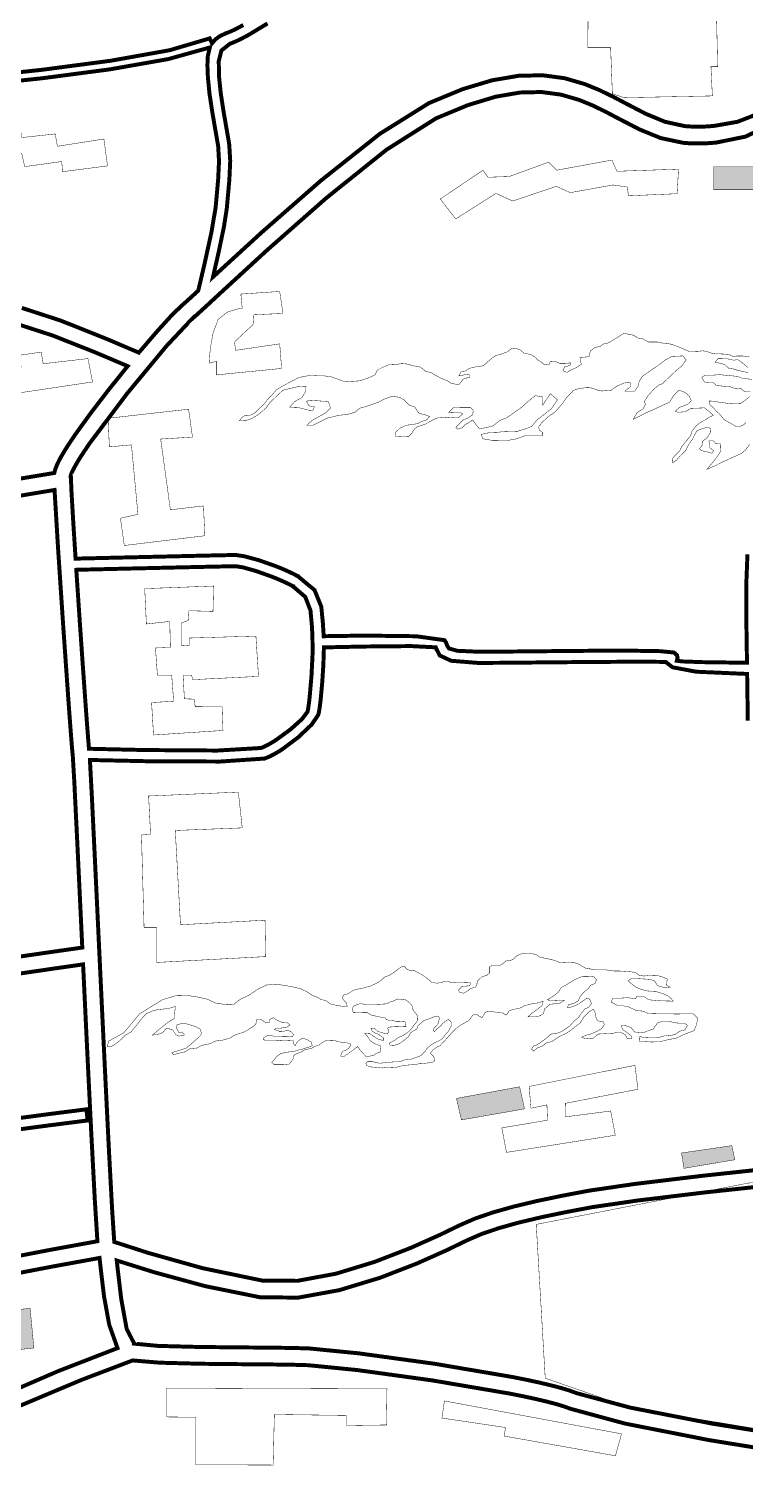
# Model space of a CAD drawing. Extents: x -14.6 to 30.8, y -26 to 29.
# Drawn here: x 15.05 to 20.08, y -6.58 to 3.49 of the extents above; entities that cross this region are included whole.
import ezdxf

# ---------------------------------------------------------------- set-up
doc = ezdxf.new("R2010")
doc.units = 0
doc.header["$LTSCALE"] = 0.000394
for name, color, linetype in [('CW_1002', 7, 'CONTINUOUS'), ('CW_2002', 7, 'CONTINUOUS'), ('CW_2003', 7, 'CONTINUOUS'), ('CW_2004', 7, 'CONTINUOUS'), ('CW_2005', 7, 'CONTINUOUS'), ('CW_2006', 7, 'CONTINUOUS'), ('CW_2007', 7, 'CONTINUOUS')]:
    doc.layers.add(name, color=color, linetype=linetype)

msp = doc.modelspace()

# ---------------------------------------------------------------- linework, layer by layer
at = {"layer": 'CW_1002', "color": 1, "linetype": 'CONTINUOUS', "const_width": 0.007874}
for points in [[(16.727732, 3.528913), (16.596362, 3.449366), (16.571988, 3.436124), (16.548175, 3.42374), (16.52515, 3.412366), (16.502979, 3.402094), (16.482363, 3.393312), (16.463547, 3.386177), (16.463563, 3.386126), (16.463496, 3.386102), (16.463343, 3.386102), (16.404676, 3.339293), (16.385969, 3.264378), (16.387508, 3.170146), (16.388445, 3.151185), (16.39916, 3.044615), (16.418611, 2.917256), (16.440453, 2.790728), (16.447081, 2.75291), (16.453348, 2.716313), (16.459346, 2.679563), (16.459417, 2.679114), (16.466266, 2.565417), (16.460248, 2.433789), (16.448516, 2.300732), (16.446851, 2.283126), (16.444832, 2.26109), (16.442043, 2.229504), (16.44202, 2.229232), (16.421853, 2.101367), (16.385366, 1.926019), (16.345591, 1.751154), (16.69038, 2.066865), (17.103122, 2.427714), (17.515788, 2.75517), (17.860354, 2.970701), (18.095491, 3.068003), (18.303317, 3.130463), (18.488173, 3.161799), (18.656913, 3.165585), (18.810273, 3.144872), (18.952795, 3.103508), (19.05525, 3.061437), (19.152399, 3.01415), (19.245972, 2.964748), (19.380587, 2.89501), (19.514837, 2.83923), (19.652591, 2.809098), (19.652839, 2.809075), (19.686466, 2.806512), (19.72083, 2.805113), (19.755709, 2.804862), (19.790848, 2.805762), (19.826539, 2.807814), (19.862555, 2.811), (20.023721, 2.839456), (20.148513, 2.888206)], [(14.661791, 3.151908), (15.146874, 3.203858), (15.628314, 3.267413), (16.042057, 3.341288), (16.322504, 3.424094), (16.338346, 3.388937), (16.362031, 3.416974), (16.394605, 3.440848), (16.43737, 3.460177), (16.437354, 3.460228), (16.437421, 3.460252), (16.437575, 3.460252), (16.453934, 3.466453), (16.471921, 3.474118), (16.491315, 3.483106), (16.512419, 3.493549), (16.534801, 3.505217)], [(15.00515, 1.534055), (15.276111, 1.445772), (15.594805, 1.318839), (15.825567, 1.22037), (15.95162, 1.367463), (16.054186, 1.480558), (16.12137, 1.546102), (16.12137, 1.546098), (16.121398, 1.546126), (16.148425, 1.569533), (16.18907, 1.606384), (16.24211, 1.655264), (16.284902, 1.837185), (16.334569, 2.064623), (16.363587, 2.235996), (16.36361, 2.236268), (16.36495, 2.250783), (16.367386, 2.27653), (16.37039, 2.308118), (16.381753, 2.436334), (16.38782, 2.561777), (16.381906, 2.667122), (16.381835, 2.667571), (16.377188, 2.695557), (16.370669, 2.733191), (16.362941, 2.777193), (16.340807, 2.905552), (16.32104, 3.035904), (16.310012, 3.147492), (16.309075, 3.166453), (16.306395, 3.237474), (16.309408, 3.302678), (16.323587, 3.360492), (16.032752, 3.279204), (15.623152, 3.207107), (15.153567, 3.145268), (14.667135, 3.093161)], [(20.240105, 2.813466), (20.078795, 2.735173), (19.874547, 2.693811), (19.835636, 2.690402), (19.796247, 2.688197), (19.75663, 2.687217), (19.717538, 2.68749), (19.679166, 2.689043), (19.641768, 2.691886), (19.64152, 2.691909), (19.484222, 2.725234), (19.336231, 2.785692), (19.19061, 2.860937), (19.101169, 2.908174), (19.008877, 2.953179), (18.912654, 2.992776), (18.785871, 3.029567), (18.649417, 3.047987), (18.499244, 3.04461), (18.327484, 3.015208), (18.132395, 2.956075), (17.909724, 2.863661), (17.561365, 2.643), (17.139763, 2.304651), (16.72141, 1.936129), (16.382799, 1.624949), (16.298763, 1.547139), (16.235559, 1.489287), (16.196138, 1.454772), (16.196138, 1.454776), (16.19611, 1.454748), (16.018901, 1.266296), (15.74438, 0.935102), (15.48222, 0.58661), (15.442281, 0.527948), (15.4082, 0.47503), (15.380827, 0.42885), (15.363297, 0.396069), (15.352284, 0.371976), (15.348461, 0.357528), (15.348693, 0.357528), (15.348693, 0.357496), (15.353086, 0.250215), (15.36488, 0.046454), (15.382, -0.22415), (15.767137, -0.215032), (16.247598, -0.203861), (16.504, -0.198409), (16.565788, -0.207743), (16.665644, -0.234718), (16.788098, -0.277799), (16.812492, -0.287622), (16.837543, -0.298163), (16.863173, -0.309421), (16.888681, -0.321125), (16.913865, -0.333223), (16.938598, -0.345693), (16.938591, -0.345705), (16.938685, -0.345736), (17.057325, -0.444354), (17.104876, -0.561331), (17.116807, -0.685957), (17.117821, -0.706627), (17.118986, -0.726765), (17.120457, -0.745921), (17.12048, -0.746181), (17.121056, -0.75313), (17.121559, -0.760467), (17.121996, -0.768169), (17.407144, -0.763815), (17.769739, -0.768296), (17.968756, -0.796083), (17.977931, -0.809464), (17.983502, -0.822119), (17.987315, -0.834547), (17.987315, -0.834701), (18.000609, -0.854508), (18.058847, -0.870468), (18.206488, -0.877024), (18.206882, -0.877024), (18.206882, -0.877177), (18.408453, -0.875932), (18.682941, -0.873202), (18.982819, -0.870476), (19.266562, -0.869632), (19.480841, -0.873021), (19.577909, -0.882713), (19.598835, -0.901593), (19.602856, -0.920464), (19.597614, -0.940157), (19.637006, -0.945146), (19.780294, -0.950146), (20.089409, -0.954417)], [(14.890758, 0.319744), (15.232713, 0.376803), (15.241396, 0.408355), (15.256645, 0.444937), (15.277945, 0.486063), (15.30799, 0.536956), (15.344052, 0.593224), (15.385331, 0.653972), (15.494162, 0.804073), (15.617971, 0.964989), (15.747213, 1.125835), (15.513126, 1.22513), (15.220355, 1.340959), (14.97885, 1.419173)], [(14.896706, -3.02847), (15.204432, -2.9835), (15.429028, -2.951406), (15.421677, -2.796138), (15.393898, -2.211974), (15.372929, -1.785373), (15.362236, -1.603311), (15.362236, -1.603083), (15.362213, -1.602913), (15.359624, -1.578894), (15.355848, -1.535844), (15.351024, -1.475717), (15.345395, -1.402088), (15.338818, -1.313561), (15.331441, -1.212185), (15.294766, -0.688298), (15.258663, -0.144049), (15.234571, 0.257492), (14.882824, 0.198897)], [(20.09048, -1.032846), (19.734098, -1.017129), (19.567004, -0.985926), (19.519606, -0.948516), (19.4075, -0.947108), (19.218704, -0.94743), (18.983126, -0.948909), (18.683079, -0.951636), (18.408354, -0.954366), (18.206882, -0.95561), (18.206882, -0.955764), (18.206488, -0.955764), (18.014697, -0.94033), (17.934875, -0.902741), (17.911693, -0.856063), (17.911654, -0.856075), (17.910367, -0.8516), (17.909255, -0.84804), (17.908472, -0.846217), (17.733836, -0.837427), (17.394682, -0.840699), (17.123224, -0.846594), (17.119507, -0.964615), (17.111654, -1.089195), (17.101425, -1.202299), (17.098464, -1.22879), (17.095544, -1.25248), (17.092701, -1.273008), (17.089601, -1.292258), (17.086492, -1.30817), (17.083413, -1.320386), (17.083378, -1.320504), (17.036845, -1.388306), (16.944533, -1.475897), (16.832205, -1.560106), (16.810346, -1.574086), (16.788857, -1.587011), (16.767925, -1.598713), (16.746894, -1.609452), (16.726709, -1.618626), (16.707563, -1.626063), (16.707406, -1.626118), (16.395919, -1.647029), (15.884433, -1.644882), (15.482594, -1.636039), (15.495681, -1.882067), (15.515273, -2.284483), (15.539323, -2.790602), (15.565825, -3.348707), (15.592613, -3.904247), (15.617537, -4.403252), (15.638447, -4.791755), (15.653193, -5.015787), (15.892032, -5.092897), (16.272164, -5.199801), (16.691118, -5.286882), (16.937705, -5.288606), (17.207899, -5.238471), (17.478732, -5.155713), (17.730946, -5.057951), (17.936658, -4.966105), (18.073039, -4.899768), (18.181978, -4.852226), (18.309742, -4.808338), (18.455366, -4.767398), (18.615487, -4.729206), (18.791303, -4.692416), (18.98187, -4.65635), (19.305964, -4.608866), (19.782363, -4.551422), (20.308879, -4.494877)], [(14.777961, -5.15354), (15.204497, -5.071338), (15.535146, -5.010988), (15.516775, -4.719625), (15.49214, -4.253634), (15.46388, -3.680977), (15.434634, -3.069618), (15.206972, -3.102164), (14.905187, -3.14627)], [(14.707458, -4.184606), (15.200523, -4.118624), (15.458268, -4.085866), (15.466268, -4.163992), (15.177325, -4.200882), (14.627779, -4.274595)], [(20.319941, -4.612331), (19.796059, -4.668452), (19.323059, -4.72532), (19.002634, -4.772154), (18.814539, -4.807741), (18.641456, -4.843929), (18.484429, -4.881358), (18.346638, -4.920008), (18.226697, -4.961003), (18.125638, -5.004957), (17.98599, -5.072885), (17.775446, -5.1669), (17.517488, -5.266902), (17.230529, -5.354125), (16.941603, -5.406509), (16.674047, -5.403606), (16.291461, -5.326039), (15.932315, -5.22819), (15.670642, -5.146004), (15.672408, -5.161884), (15.674223, -5.178476), (15.676094, -5.195728), (15.702248, -5.416852), (15.740378, -5.626526), (15.793319, -5.728965), (15.793303, -5.72902), (15.959431, -5.744878), (16.248641, -5.7525), (16.58222, -5.75587), (16.753284, -5.757327), (16.902523, -5.75936), (17.017933, -5.762618), (17.018476, -5.762642), (17.366639, -5.797032), (17.900248, -5.870363), (18.449665, -5.963819), (18.544349, -5.982818), (18.632315, -6.001813), (18.712335, -6.020665), (18.784512, -6.039635), (18.845901, -6.058235), (18.895236, -6.076331), (18.895803, -6.076567), (19.27036, -6.177582), (19.848805, -6.290578), (20.417669, -6.382299)], [(14.71741, -6.156119), (15.262493, -5.920835), (15.676098, -5.760441), (15.618014, -5.596888), (15.581557, -5.397659), (15.558906, -5.208185), (15.555744, -5.179101), (15.552772, -5.152314), (15.54998, -5.128217), (15.220153, -5.188361), (14.803208, -5.268423)], [(20.40152, -6.499024), (19.82413, -6.405638), (19.234972, -6.289842), (18.850591, -6.185449), (18.850024, -6.185213), (18.806207, -6.169226), (18.750521, -6.152466), (18.684193, -6.135083), (18.606746, -6.116855), (18.520766, -6.098319), (18.427516, -6.079622), (17.883438, -5.986947), (17.35632, -5.914296), (17.013398, -5.880287), (17.012854, -5.880264), (16.897537, -5.876982), (16.750092, -5.874955), (16.581756, -5.873516), (16.260274, -5.870246), (15.972251, -5.86269), (15.782165, -5.846811), (15.420986, -5.984305), (14.834107, -6.231202)]]:
    msp.add_lwpolyline(points, dxfattribs=at)
msp.add_lwpolyline([(15.476016, -1.55737), (15.868544, -1.566438), (16.376446, -1.570014), (16.681571, -1.551992), (16.681728, -1.551937), (16.697119, -1.545938), (16.713606, -1.538412), (16.731012, -1.529508), (16.749937, -1.518927), (16.769371, -1.507238), (16.789142, -1.494594), (16.888616, -1.421873), (16.969093, -1.349947), (17.008024, -1.298047), (17.008059, -1.297929), (17.010126, -1.289439), (17.012413, -1.277232), (17.014882, -1.26163), (17.017723, -1.241225), (17.02054, -1.218572), (17.023299, -1.193992), (17.036508, -1.039989), (17.044321, -0.878158), (17.042354, -0.753252), (17.042331, -0.752992), (17.040642, -0.731445), (17.039396, -0.710433), (17.038374, -0.68965), (17.028964, -0.587419), (16.992662, -0.492707), (16.902701, -0.415555), (16.902709, -0.415543), (16.902614, -0.415512), (16.878734, -0.403457), (16.854893, -0.391982), (16.831181, -0.381091), (16.807599, -0.370752), (16.783656, -0.360715), (16.759492, -0.351004), (16.646966, -0.310927), (16.557416, -0.285832), (16.504, -0.27715), (16.246914, -0.282488), (15.771141, -0.293461), (15.387118, -0.302508), (15.407818, -0.612538), (15.42915, -0.922622), (15.449087, -1.203878), (15.456273, -1.302548), (15.462845, -1.390871), (15.468669, -1.466953), (15.471511, -1.502977), (15.473967, -1.533244)], close=True, dxfattribs=at)
at = {"layer": 'CW_2002', "color": 1, "linetype": 'CONTINUOUS', "const_width": 0.003}
for points in [[(20.109008, 0.576815), (20.078039, 0.537244), (20.050512, 0.513157), (19.964488, 0.475307), (19.945563, 0.464984), (19.939764, 0.462945), (19.926702, 0.457847), (19.912874, 0.45122), (19.897262, 0.442809), (19.880886, 0.434398), (19.873303, 0.430575), (19.809646, 0.403047), (19.854378, 0.456382), (19.885346, 0.497673), (19.905992, 0.530362), (19.904272, 0.580256), (19.871583, 0.581976), (19.852657, 0.602622), (19.821689, 0.602622), (19.828571, 0.580256), (19.828571, 0.554449), (19.854378, 0.533803), (19.844055, 0.514878), (19.806205, 0.525201), (19.768354, 0.533803), (19.756311, 0.547567), (19.773516, 0.566492), (19.776957, 0.597461), (19.809646, 0.623268), (19.832012, 0.657677), (19.833732, 0.690366), (19.806205, 0.695528), (19.770075, 0.685205), (19.739106, 0.673161), (19.718461, 0.637031), (19.708138, 0.612945), (19.684051, 0.581976), (19.659965, 0.535524), (19.622114, 0.497673), (19.598028, 0.468425), (19.567059, 0.44778), (19.565339, 0.475307), (19.582543, 0.497673), (19.615232, 0.528642), (19.634157, 0.564772), (19.659965, 0.59574), (19.694374, 0.638752), (19.704697, 0.671441), (19.732224, 0.70585), (19.763193, 0.731657), (19.792441, 0.745421), (19.821689, 0.766067), (19.854378, 0.781551), (19.792441, 0.833165), (19.742547, 0.831445), (19.697815, 0.829724), (19.656524, 0.805638), (19.604909, 0.802197), (19.585984, 0.810799), (19.616953, 0.836606), (19.677169, 0.858972), (19.699535, 0.883059), (19.685772, 0.914028), (19.654803, 0.941555), (19.613512, 0.957039), (19.577382, 0.92263), (19.546413, 0.872736), (19.499961, 0.852091), (19.444906, 0.826283), (19.38985, 0.802197), (19.345118, 0.779831), (19.291783, 0.752303), (19.317591, 0.798756), (19.362323, 0.828004), (19.377807, 0.858972), (19.369205, 0.876177), (19.395012, 0.917469), (19.422539, 0.948437), (19.446626, 0.972524), (19.470713, 0.993169), (19.49652, 1.001772), (19.512004, 1.017256), (19.59672, 1.098126), (19.630972, 1.125528), (19.663512, 1.170055), (19.639535, 1.197457), (19.564181, 1.194031), (19.517941, 1.170055), (19.481976, 1.140941), (19.428886, 1.104976), (19.37237, 1.065587), (19.353531, 1.051886), (19.33311, 1.017724), (19.327996, 0.987039), (19.30072, 0.949535), (19.232531, 0.949535), (19.273445, 0.981925), (19.27174, 1.009201), (19.237646, 1.010906), (19.176276, 0.985335), (19.137067, 0.956354), (19.070583, 0.95124), (19.059092, 0.953703), (19.035478, 0.959574), (19.016031, 0.966583), (19.001825, 0.971823), (18.985346, 0.974412), (18.970004, 0.975106), (18.952452, 0.97378), (18.934142, 0.971318), (18.925681, 0.969992), (18.912675, 0.967909), (18.887546, 0.962416), (18.87113, 0.95465), (18.860902, 0.942022), (18.847264, 0.9275), (18.840445, 0.920555), (18.834131, 0.914494), (18.821756, 0.901614), (18.813169, 0.88987), (18.807676, 0.880336), (18.801047, 0.87156), (18.797827, 0.867709), (18.746693, 0.806559), (18.69737, 0.772543), (18.65315, 0.731724), (18.629339, 0.70111), (18.63274, 0.677299), (18.65485, 0.661992), (18.65485, 0.639882), (18.619134, 0.639882), (18.537496, 0.639882), (18.474567, 0.616071), (18.408236, 0.604165), (18.297685, 0.605866), (18.238157, 0.616071), (18.226252, 0.646685), (18.28578, 0.660291), (18.340205, 0.661992), (18.37252, 0.665394), (18.430346, 0.667094), (18.48137, 0.668795), (18.535795, 0.685803), (18.580016, 0.702811), (18.615732, 0.747031), (18.659953, 0.781047), (18.71778, 0.826969), (18.741591, 0.860984), (18.760299, 0.889898), (18.710976, 0.932417), (18.656551, 0.85248), (18.656551, 0.910307), (18.605528, 0.918811), (18.566409, 0.888197), (18.506882, 0.835472), (18.460961, 0.803157), (18.406535, 0.764039), (18.357213, 0.745331), (18.311291, 0.707913), (18.261969, 0.694307), (18.212646, 0.687504), (18.195638, 0.707913), (18.176929, 0.733425), (18.165024, 0.748732), (18.142913, 0.731724), (18.114, 0.716417), (18.090189, 0.692606), (18.061276, 0.684102), (18.047669, 0.696008), (18.073181, 0.72152), (18.100394, 0.748732), (18.132709, 0.762339), (18.166724, 0.784449), (18.170126, 0.815063), (18.149717, 0.837173), (18.098693, 0.837173), (18.032362, 0.835472), (18.013654, 0.816764), (17.998346, 0.801457), (18.003638, 0.800638), (18.015732, 0.799441), (18.028961, 0.799756), (18.047039, 0.800953), (18.068142, 0.801394), (18.078283, 0.801457), (18.096992, 0.791252), (18.066378, 0.764039), (18.030661, 0.764039), (17.986441, 0.767441), (17.92011, 0.762339), (17.886094, 0.748732), (17.870787, 0.738528), (17.831425, 0.718362), (17.800953, 0.707358), (17.775559, 0.69974), (17.760323, 0.686197), (17.74424, 0.665035), (17.740854, 0.654878), (17.716307, 0.631177), (17.680756, 0.632024), (17.62235, 0.635409), (17.627429, 0.663343), (17.654516, 0.689583), (17.682449, 0.70228), (17.686807, 0.704693), (17.695867, 0.709177), (17.70361, 0.711591), (17.715962, 0.712907), (17.733581, 0.715353), (17.742547, 0.716669), (17.780638, 0.722594), (17.802646, 0.735291), (17.844122, 0.749681), (17.864437, 0.772535), (17.830579, 0.785232), (17.79672, 0.79285), (17.793805, 0.794104), (17.788068, 0.797239), (17.784024, 0.801315), (17.776892, 0.813223), (17.765421, 0.830905), (17.759417, 0.839992), (17.722433, 0.85176), (17.683768, 0.890425), (17.653508, 0.907236), (17.599713, 0.913961), (17.544236, 0.893787), (17.50389, 0.871933), (17.448413, 0.853441), (17.435276, 0.848647), (17.408316, 0.839743), (17.386213, 0.834949), (17.36901, 0.826666), (17.35115, 0.811283), (17.342913, 0.803), (17.284488, 0.786307), (17.229402, 0.781299), (17.145937, 0.761268), (17.04578, 0.711189), (17.002378, 0.711189), (17.04411, 0.747913), (17.135921, 0.797992), (17.169307, 0.833047), (17.154283, 0.878118), (17.097528, 0.881457), (17.029087, 0.886465), (17.000709, 0.879787), (17.017402, 0.848071), (17.055795, 0.839724), (17.04578, 0.814685), (17.019071, 0.816354), (16.940614, 0.836386), (16.883858, 0.838055), (16.917244, 0.876449), (16.968992, 0.904827), (16.995701, 0.949898), (16.99737, 0.984953), (16.940614, 0.981614), (16.897213, 0.971598), (16.836142, 0.957201), (16.809622, 0.932339), (16.779787, 0.904161), (16.743323, 0.869354), (16.721776, 0.837862), (16.693598, 0.811343), (16.653819, 0.77985), (16.609067, 0.754988), (16.572602, 0.743386), (16.529843, 0.741992), (16.554535, 0.772858), (16.574598, 0.780575), (16.610094, 0.782118), (16.640961, 0.799094), (16.66974, 0.829106), (16.695988, 0.850787), (16.71761, 0.87789), (16.738457, 0.903441), (16.760075, 0.924346), (16.790787, 0.960693), (16.814929, 0.974488), (16.859764, 1.000354), (16.899425, 1.021047), (16.942535, 1.043465), (16.980472, 1.053811), (17.033929, 1.060709), (17.094283, 1.05726), (17.127047, 1.05726), (17.177055, 1.050362), (17.214992, 1.036567), (17.270173, 1.015874), (17.32363, 1.019323), (17.375362, 1.022772), (17.435717, 1.043465), (17.480551, 1.064157), (17.497795, 1.098646), (17.532283, 1.11589), (17.577118, 1.134858), (17.621953, 1.136583), (17.668512, 1.14348), (17.709898, 1.140031), (17.751283, 1.127961), (17.792669, 1.121063), (17.811638, 1.110717), (17.837504, 1.088299), (17.875441, 1.079677), (17.90648, 1.060709), (17.946142, 1.040016), (17.990976, 1.022772), (18.016843, 1.005528), (18.056504, 0.996906), (18.073748, 1.000354), (18.09789, 1.033118), (18.116411, 1.040527), (18.134549, 1.045253), (18.142724, 1.046913), (18.141, 1.067606), (18.120307, 1.069331), (18.09789, 1.062433), (18.068575, 1.05726), (18.084094, 1.08485), (18.113409, 1.091748), (18.144449, 1.110717), (18.196181, 1.122787), (18.241016, 1.127961), (18.275504, 1.159), (18.308268, 1.186591), (18.328961, 1.200386), (18.368622, 1.210732), (18.413457, 1.227976), (18.441047, 1.252118), (18.473811, 1.248669), (18.496228, 1.241772), (18.525543, 1.21763), (18.572102, 1.207283), (18.604866, 1.188315), (18.62211, 1.169346), (18.651425, 1.152102), (18.668669, 1.134858), (18.703157, 1.138307), (18.710055, 1.159), (18.737646, 1.160724), (18.777307, 1.145205), (18.811795, 1.145205), (18.854906, 1.148654), (18.848008, 1.131409), (18.810071, 1.119339), (18.799724, 1.093472), (18.827315, 1.081402), (18.851457, 1.096921), (18.894567, 1.11589), (18.929055, 1.140031), (18.920433, 1.162449), (18.918709, 1.186591), (18.961819, 1.190039), (18.982512, 1.193488), (18.991134, 1.231425), (19.022173, 1.255567), (19.06011, 1.264189), (19.084252, 1.281433), (19.115291, 1.288331), (19.142882, 1.30385), (19.194614, 1.33489), (19.223929, 1.355583), (19.254969, 1.350409), (19.296354, 1.341787), (19.325669, 1.322819), (19.361882, 1.315921), (19.398094, 1.295228), (19.461898, 1.295228), (19.491213, 1.288331), (19.534323, 1.284882), (19.568811, 1.27626), (19.61537, 1.259016), (19.649858, 1.243496), (19.686071, 1.227976), (19.742976, 1.229701), (19.777465, 1.23315), (19.803331, 1.229701), (19.842992, 1.215906), (19.867134, 1.212457), (19.924039, 1.210732), (19.965425, 1.207283), (19.993016, 1.193488), (20.017157, 1.196937), (20.058543, 1.196937), (20.105102, 1.191764)], [(20.09648, 1.11589), (20.056819, 1.148654), (20.02578, 1.171071), (19.99474, 1.167622), (19.956803, 1.176244), (19.913693, 1.177969), (19.886102, 1.177969), (19.865409, 1.152102), (19.898173, 1.146929), (19.934386, 1.136583), (19.961976, 1.110717), (19.996465, 1.105543), (20.027504, 1.095197), (20.061992, 1.088299), (20.09648, 1.079677)], [(20.122346, 1.033118), (20.058543, 1.040016), (20.024055, 1.053811), (19.968874, 1.058984), (19.899898, 1.065882), (19.848165, 1.062433), (19.796433, 1.062433), (19.772291, 1.046913), (19.79126, 1.01415), (19.829197, 1.010701), (19.851614, 1.010701), (19.875756, 0.990008), (19.925764, 0.984835), (19.972323, 0.981386), (19.998189, 0.971039), (20.048197, 0.967591), (20.074063, 0.945173), (20.112, 0.945173)], [(20.108551, 0.912409), (20.072339, 0.883094), (20.043024, 0.862402), (20.0238, 0.862082), (19.985799, 0.862146), (19.958528, 0.864126), (19.935919, 0.867639), (19.902963, 0.871535), (19.875756, 0.876197), (19.854808, 0.879837), (19.835775, 0.881178), (19.827472, 0.88137), (19.829197, 0.855504), (19.856787, 0.831362), (19.868858, 0.814118), (19.874542, 0.809328), (19.886741, 0.79879), (19.898173, 0.788252), (19.910052, 0.774584), (19.923081, 0.758234), (19.929213, 0.750315), (19.972323, 0.726173), (20.013709, 0.702031), (20.036126, 0.702031), (20.046664, 0.705416), (20.067549, 0.715316), (20.082685, 0.731346)]]:
    msp.add_lwpolyline(points, dxfattribs=at)
msp.add_lwpolyline([(15.61278, -3.608413), (15.720331, -3.549075), (15.831591, -3.415563), (15.991063, -3.317283), (16.081925, -3.289469), (16.167224, -3.287614), (16.239543, -3.29874), (16.306299, -3.313575), (16.365638, -3.34139), (16.393453, -3.343244), (16.421268, -3.350661), (16.4565, -3.352516), (16.491732, -3.350661), (16.513984, -3.332118), (16.539614, -3.312268), (16.600677, -3.284512), (16.658039, -3.243803), (16.720953, -3.214197), (16.787567, -3.208646), (16.841228, -3.216047), (16.89489, -3.225299), (16.959654, -3.240102), (17.002213, -3.260457), (17.041071, -3.286362), (17.078079, -3.301165), (17.103984, -3.315969), (17.140992, -3.32522), (17.165047, -3.345575), (17.202055, -3.354827), (17.22426, -3.358528), (17.263118, -3.365929), (17.285323, -3.364079), (17.283472, -3.341874), (17.263118, -3.32152), (17.252016, -3.301165), (17.261268, -3.284512), (17.292724, -3.27526), (17.326031, -3.253055), (17.351937, -3.243803), (17.390795, -3.238252), (17.41115, -3.23085), (17.444457, -3.223449), (17.477764, -3.208646), (17.50737, -3.193843), (17.525874, -3.18089), (17.548079, -3.158685), (17.579535, -3.147583), (17.609142, -3.129079), (17.638748, -3.106874), (17.662803, -3.08837), (17.685008, -3.082819), (17.707213, -3.105024), (17.734969, -3.114276), (17.753472, -3.110575), (17.783079, -3.127228), (17.814535, -3.143882), (17.849693, -3.169787), (17.879299, -3.195693), (17.912606, -3.201244), (17.947764, -3.197543), (17.969969, -3.186441), (17.992173, -3.186441), (18.018079, -3.199394), (18.066189, -3.195693), (18.076195, -3.196173), (18.096892, -3.197064), (18.114299, -3.197543), (18.128828, -3.198023), (18.14418, -3.198914), (18.151307, -3.199394), (18.145756, -3.219748), (18.092094, -3.223449), (18.066189, -3.249354), (18.075441, -3.266008), (18.101346, -3.271559), (18.132803, -3.254906), (18.151307, -3.238252), (18.182764, -3.23085), (18.195717, -3.216047), (18.197567, -3.188291), (18.232724, -3.154984), (18.264181, -3.147583), (18.282685, -3.130929), (18.282685, -3.08837), (18.303039, -3.077268), (18.353, -3.077268), (18.371504, -3.069866), (18.39926, -3.045811), (18.436268, -3.04026), (18.456622, -3.029157), (18.473276, -3.010654), (18.504732, -2.99585), (18.532488, -2.99215), (18.569496, -2.994), (18.599102, -2.997701), (18.619457, -3.005102), (18.63426, -3.018055), (18.676819, -3.027307), (18.713827, -3.034709), (18.748984, -3.043961), (18.780441, -3.058764), (18.819299, -3.056913), (18.87111, -3.055063), (18.911819, -3.068016), (18.956228, -3.095772), (18.976583, -3.097622), (19.013591, -3.106874), (19.052449, -3.106874), (19.107961, -3.108724), (19.157921, -3.116126), (19.20048, -3.116126), (19.259693, -3.119827), (19.305953, -3.125378), (19.333709, -3.145732), (19.367016, -3.151283), (19.400323, -3.147583), (19.452134, -3.145732), (19.490992, -3.154984), (19.52985, -3.171638), (19.52615, -3.214197), (19.550205, -3.229), (19.515047, -3.234551), (19.461386, -3.217898), (19.441031, -3.184591), (19.411425, -3.175339), (19.365165, -3.171638), (19.307803, -3.167937), (19.280047, -3.167937), (19.255992, -3.184591), (19.274496, -3.201244), (19.29485, -3.217898), (19.315205, -3.23085), (19.34111, -3.241953), (19.350088, -3.2449), (19.368523, -3.250725), (19.383669, -3.254906), (19.404572, -3.256687), (19.433698, -3.258058), (19.448433, -3.258606), (19.502094, -3.27526), (19.544654, -3.295614), (19.572409, -3.327071), (19.489142, -3.32522), (19.400323, -3.317819), (19.361465, -3.291913), (19.317055, -3.291913), (19.307803, -3.310417), (19.254142, -3.303016), (19.19678, -3.306717), (19.148669, -3.306717), (19.137567, -3.334472), (19.187528, -3.360378), (19.222685, -3.360378), (19.255992, -3.365929), (19.315205, -3.393685), (19.361465, -3.397386), (19.396622, -3.414039), (19.468787, -3.41589), (19.47989, -3.41589), (19.503328, -3.41589), (19.524299, -3.41589), (19.549588, -3.416369), (19.581045, -3.41726), (19.596465, -3.41774), (19.664929, -3.41589), (19.713039, -3.41589), (19.744496, -3.447346), (19.735244, -3.493606), (19.718591, -3.534315), (19.650126, -3.56022), (19.594614, -3.586126), (19.52985, -3.599079), (19.478039, -3.612031), (19.418827, -3.613882), (19.367016, -3.610181), (19.333709, -3.610181), (19.335559, -3.575024), (19.367016, -3.582425), (19.407724, -3.584276), (19.452134, -3.584276), (19.476189, -3.580575), (19.507646, -3.571323), (19.540953, -3.569472), (19.583512, -3.562071), (19.602016, -3.549118), (19.618669, -3.538016), (19.653827, -3.528764), (19.672331, -3.497307), (19.651976, -3.482504), (19.598315, -3.480654), (19.540953, -3.469551), (19.494693, -3.469551), (19.461386, -3.480654), (19.43178, -3.523213), (19.396622, -3.534315), (19.363315, -3.549118), (19.302252, -3.543567), (19.276346, -3.51211), (19.237488, -3.499157), (19.207882, -3.501008), (19.218984, -3.526913), (19.250441, -3.549118), (19.276346, -3.569472), (19.281898, -3.587976), (19.250441, -3.591677), (19.237488, -3.563921), (19.204181, -3.547268), (19.176425, -3.547268), (19.146819, -3.552819), (19.107961, -3.554669), (19.043197, -3.55837), (19.013591, -3.586126), (18.983984, -3.591677), (18.948827, -3.587976), (18.930323, -3.580575), (18.96178, -3.565772), (18.987685, -3.56022), (19.028394, -3.543567), (19.069102, -3.521362), (19.089457, -3.491756), (19.083906, -3.473252), (19.045047, -3.46585), (19.032094, -3.449197), (19.026543, -3.412189), (19.013591, -3.384433), (18.980283, -3.402937), (18.948827, -3.434394), (18.91922, -3.480654), (18.882213, -3.508409), (18.854457, -3.532465), (18.819299, -3.554669), (18.771189, -3.576874), (18.721228, -3.610181), (18.68052, -3.621283), (18.652764, -3.643488), (18.617606, -3.656441), (18.593551, -3.678646), (18.578748, -3.661992), (18.591701, -3.643488), (18.615756, -3.634236), (18.641661, -3.617583), (18.687921, -3.584276), (18.713827, -3.55837), (18.752685, -3.554669), (18.782291, -3.543567), (18.811898, -3.525063), (18.845205, -3.502858), (18.878512, -3.46585), (18.908118, -3.441795), (18.928472, -3.412189), (18.954378, -3.380732), (18.978433, -3.37148), (18.998787, -3.345575), (18.987685, -3.314118), (18.967331, -3.306717), (18.948827, -3.319669), (18.902567, -3.351126), (18.880362, -3.360378), (18.854457, -3.36963), (18.832252, -3.373331), (18.835953, -3.352976), (18.878512, -3.341874), (18.908118, -3.32337), (18.91737, -3.299315), (18.934024, -3.27711), (18.952528, -3.258606), (18.978433, -3.238252), (18.993236, -3.216047), (19.024693, -3.203094), (19.033945, -3.177189), (19.017291, -3.156835), (18.974732, -3.153134), (18.945126, -3.153134), (18.921071, -3.158685), (18.876661, -3.179039), (18.817449, -3.216047), (18.785992, -3.232701), (18.767488, -3.264157), (18.72863, -3.293764), (18.689772, -3.317819), (18.715677, -3.32337), (18.752685, -3.32152), (18.789693, -3.319669), (18.810047, -3.319669), (18.780441, -3.340024), (18.745283, -3.345575), (18.708276, -3.349276), (18.669417, -3.382583), (18.663866, -3.412189), (18.641661, -3.428843), (18.606504, -3.438094), (18.554693, -3.436244), (18.584299, -3.410339), (18.612055, -3.389984), (18.652764, -3.358528), (18.660165, -3.327071), (18.640394, -3.334433), (18.62289, -3.339961), (18.598016, -3.342724), (18.563008, -3.350094), (18.527079, -3.360228), (18.49852, -3.37589), (18.454323, -3.384791), (18.421291, -3.394913), (18.411201, -3.414236), (18.409093, -3.417064), (18.404131, -3.422142), (18.398354, -3.424358), (18.389247, -3.419656), (18.378099, -3.411886), (18.372661, -3.407795), (18.342386, -3.405035), (18.337389, -3.404968), (18.326887, -3.404492), (18.31761, -3.403197), (18.307382, -3.400946), (18.295113, -3.398696), (18.289165, -3.397673), (18.256134, -3.404114), (18.243291, -3.424358), (18.23228, -3.443685), (18.207504, -3.429882), (18.198331, -3.418839), (18.17998, -3.417917), (18.164382, -3.428961), (18.146031, -3.454724), (18.138689, -3.463929), (18.081528, -3.49552), (18.044992, -3.522921), (18.017591, -3.551236), (17.989276, -3.583205), (17.971921, -3.603299), (17.937398, -3.639673), (17.911535, -3.651504), (17.887484, -3.669705), (17.869335, -3.693823), (17.886122, -3.708382), (17.893839, -3.717484), (17.898378, -3.735602), (17.895669, -3.751894), (17.88534, -3.75424), (17.864781, -3.758598), (17.849638, -3.760945), (17.835966, -3.762521), (17.81728, -3.765104), (17.805413, -3.765472), (17.793347, -3.766075), (17.775665, -3.769092), (17.766606, -3.770902), (17.760657, -3.771606), (17.747889, -3.772914), (17.735921, -3.773618), (17.715997, -3.775027), (17.688453, -3.777643), (17.674547, -3.779051), (17.627618, -3.792626), (17.566244, -3.789909), (17.533752, -3.796248), (17.502165, -3.792626), (17.457039, -3.789008), (17.421839, -3.779051), (17.417327, -3.762756), (17.427256, -3.751894), (17.435211, -3.751894), (17.451187, -3.751894), (17.463354, -3.751894), (17.478798, -3.75471), (17.500859, -3.75994), (17.512091, -3.762756), (17.55361, -3.759138), (17.560629, -3.7584), (17.574867, -3.756857), (17.586098, -3.755516), (17.597331, -3.754409), (17.611571, -3.753302), (17.618591, -3.752799), (17.652886, -3.752799), (17.68989, -3.739224), (17.729602, -3.735602), (17.77924, -3.718406), (17.80361, -3.709354), (17.834295, -3.677673), (17.845126, -3.659571), (17.876102, -3.632606), (17.904051, -3.616378), (17.931098, -3.604657), (17.956343, -3.587528), (17.975276, -3.561382), (17.996012, -3.537941), (18.014945, -3.503681), (18.014945, -3.472126), (17.996913, -3.455898), (17.979783, -3.464913), (17.955441, -3.483846), (17.939213, -3.503681), (17.913969, -3.522614), (17.898642, -3.541547), (17.888724, -3.530728), (17.895937, -3.515402), (17.921181, -3.491961), (17.928394, -3.466717), (17.934705, -3.44598), (17.922984, -3.431555), (17.900445, -3.435161), (17.872496, -3.446882), (17.824713, -3.46311), (17.78324, -3.498272), (17.773587, -3.524142), (17.751244, -3.53576), (17.730689, -3.550059), (17.717283, -3.575083), (17.687791, -3.600106), (17.66098, -3.619768), (17.63685, -3.63228), (17.610039, -3.637642), (17.588591, -3.635854), (17.580547, -3.622449), (17.601996, -3.610831), (17.622551, -3.600106), (17.645787, -3.581339), (17.670811, -3.571508), (17.695835, -3.557209), (17.714602, -3.543803), (17.725327, -3.533972), (17.739626, -3.516992), (17.752138, -3.500012), (17.768224, -3.479457), (17.780736, -3.459795), (17.779843, -3.432984), (17.768224, -3.414217), (17.748563, -3.39098), (17.742307, -3.361488), (17.724433, -3.340039), (17.705665, -3.324846), (17.695835, -3.318591), (17.662768, -3.314122), (17.639531, -3.312335), (17.608252, -3.327528), (17.585016, -3.333783), (17.564043, -3.346126), (17.523295, -3.348783), (17.472803, -3.351441), (17.421425, -3.351441), (17.385992, -3.34524), (17.371819, -3.346126), (17.332843, -3.360299), (17.320441, -3.382445), (17.328413, -3.405476), (17.373591, -3.407248), (17.402823, -3.408134), (17.427626, -3.408134), (17.444457, -3.417878), (17.445047, -3.419387), (17.449181, -3.422865), (17.460402, -3.426736), (17.492521, -3.433364), (17.535467, -3.441959), (17.556957, -3.446224), (17.556891, -3.449899), (17.561156, -3.456723), (17.576445, -3.460398), (17.593505, -3.46066), (17.601904, -3.461316), (17.606563, -3.462169), (17.612436, -3.464597), (17.621064, -3.468009), (17.632252, -3.469256), (17.648098, -3.468633), (17.664535, -3.468403), (17.672114, -3.46837), (17.685402, -3.469256), (17.69426, -3.475457), (17.698689, -3.506461), (17.66237, -3.505575), (17.62428, -3.506461), (17.582646, -3.509118), (17.570244, -3.516205), (17.578217, -3.539236), (17.569358, -3.555181), (17.563354, -3.554853), (17.550854, -3.553738), (17.540126, -3.551638), (17.533466, -3.549013), (17.527003, -3.546585), (17.519752, -3.544551), (17.511386, -3.542615), (17.50302, -3.539696), (17.495835, -3.534807), (17.489864, -3.52877), (17.484089, -3.523718), (17.478118, -3.520634), (17.468932, -3.518928), (17.458367, -3.517615), (17.453315, -3.517091), (17.455316, -3.522865), (17.459877, -3.533757), (17.464831, -3.540122), (17.471097, -3.5436), (17.480119, -3.549636), (17.49052, -3.554295), (17.500067, -3.557314), (17.506661, -3.560135), (17.509122, -3.561382), (17.526839, -3.576441), (17.53924, -3.581756), (17.540402, -3.604039), (17.498354, -3.591776), (17.442291, -3.553232), (17.409004, -3.55148), (17.430028, -3.576008), (17.449299, -3.605791), (17.472075, -3.621559), (17.49485, -3.632071), (17.517626, -3.639079), (17.522882, -3.668862), (17.514122, -3.686382), (17.491346, -3.69339), (17.468571, -3.709157), (17.419516, -3.716165), (17.380972, -3.67587), (17.359949, -3.646087), (17.342575, -3.657878), (17.325047, -3.674134), (17.304894, -3.684681), (17.293941, -3.696102), (17.274224, -3.70665), (17.271287, -3.709351), (17.26533, -3.714199), (17.260642, -3.716315), (17.254672, -3.715274), (17.24617, -3.713842), (17.241366, -3.711921), (17.24221, -3.707854), (17.244613, -3.701931), (17.245748, -3.696984), (17.248521, -3.690067), (17.254801, -3.680904), (17.260205, -3.676331), (17.267295, -3.67446), (17.277209, -3.670734), (17.283425, -3.667984), (17.288603, -3.66398), (17.295922, -3.657924), (17.299638, -3.654799), (17.311465, -3.634587), (17.306646, -3.625362), (17.304277, -3.624842), (17.299378, -3.62354), (17.295256, -3.621846), (17.289884, -3.62038), (17.282662, -3.619501), (17.279043, -3.619209), (17.275166, -3.619145), (17.267298, -3.61869), (17.261083, -3.617453), (17.253519, -3.616035), (17.242647, -3.614911), (17.235669, -3.613496), (17.23067, -3.612847), (17.223725, -3.612978), (17.21902, -3.61174), (17.213222, -3.60826), (17.204748, -3.60456), (17.200409, -3.602839), (17.142957, -3.601094), (17.109004, -3.619429), (17.0855, -3.63776), (17.079922, -3.638956), (17.068734, -3.641509), (17.060256, -3.64387), (17.052454, -3.648495), (17.042523, -3.655253), (17.037622, -3.658713), (17.030335, -3.659942), (17.014149, -3.662723), (16.997579, -3.665697), (16.984265, -3.671259), (16.972303, -3.679344), (16.96189, -3.684906), (16.946575, -3.690596), (16.928164, -3.698421), (16.919232, -3.702366), (16.909657, -3.712843), (16.905307, -3.738157), (16.878319, -3.768717), (16.83561, -3.772953), (16.774843, -3.772953), (16.75748, -3.757327), (16.792205, -3.715657), (16.819984, -3.694823), (16.870335, -3.684406), (16.905059, -3.680933), (16.927134, -3.675654), (16.950142, -3.667815), (16.970114, -3.664335), (16.991858, -3.656953), (17.024772, -3.647425), (17.041228, -3.638764), (17.034299, -3.614512), (17.00485, -3.597189), (16.973669, -3.586795), (16.948551, -3.60152), (16.930362, -3.621441), (16.921701, -3.640496), (16.912173, -3.627504), (16.906976, -3.604118), (16.884457, -3.602386), (16.864535, -3.60152), (16.82989, -3.60152), (16.823217, -3.601937), (16.810001, -3.602546), (16.800441, -3.602386), (16.788636, -3.601552), (16.771249, -3.60091), (16.762331, -3.600654), (16.72422, -3.60152), (16.698236, -3.598921), (16.699969, -3.584197), (16.732016, -3.566008), (16.771858, -3.572937), (16.798709, -3.572071), (16.83422, -3.573803), (16.882724, -3.574669), (16.904378, -3.577268), (16.909772, -3.559846), (16.895114, -3.543465), (16.872697, -3.531394), (16.841657, -3.538291), (16.810618, -3.539154), (16.77613, -3.52622), (16.786476, -3.517598), (16.795354, -3.517151), (16.812662, -3.516321), (16.824413, -3.515874), (16.836836, -3.514086), (16.855389, -3.510765), (16.864937, -3.508976), (16.88563, -3.494319), (16.864937, -3.477937), (16.828724, -3.47535), (16.795961, -3.462417), (16.769232, -3.443449), (16.745091, -3.454657), (16.744228, -3.474488), (16.7175, -3.479661), (16.692496, -3.464142), (16.678701, -3.452933), (16.653697, -3.453795), (16.645937, -3.487421), (16.641626, -3.492211), (16.632142, -3.5016), (16.622657, -3.508114), (16.610044, -3.515076), (16.594748, -3.525294), (16.587307, -3.530531), (16.582677, -3.533086), (16.573256, -3.538323), (16.565752, -3.542602), (16.553339, -3.547163), (16.534803, -3.552923), (16.525264, -3.55576), (16.496016, -3.566083), (16.463327, -3.586728), (16.413433, -3.600492), (16.361819, -3.607374), (16.32913, -3.624579), (16.263752, -3.638343), (16.234504, -3.655547), (16.18461, -3.660709), (16.14848, -3.683075), (16.108909, -3.691677), (16.067618, -3.70372), (16.057295, -3.688236), (16.11235, -3.671031), (16.157083, -3.657268), (16.188051, -3.631461), (16.21902, -3.603933), (16.251709, -3.574685), (16.265472, -3.554039), (16.25515, -3.523071), (16.224181, -3.505866), (16.186331, -3.493823), (16.141598, -3.48178), (16.093425, -3.492102), (16.089984, -3.514469), (16.105469, -3.547157), (16.129555, -3.543717), (16.145039, -3.564362), (16.105469, -3.572965), (16.084823, -3.562642), (16.060736, -3.526512), (16.017724, -3.517909), (15.998799, -3.541996), (15.995677, -3.5448), (15.987584, -3.550662), (15.976433, -3.55576), (15.956361, -3.559965), (15.931701, -3.564171), (15.919657, -3.566083), (15.96439, -3.528232), (16.00224, -3.497264), (16.041811, -3.468016), (16.07622, -3.44737), (16.07622, -3.416402), (16.081382, -3.364787), (16.033209, -3.378551), (16.005681, -3.381992), (15.969551, -3.385433), (15.931701, -3.392315), (15.881807, -3.412961), (15.850839, -3.443929), (15.833634, -3.464575), (15.814709, -3.490382), (15.769728, -3.544461), (15.73278, -3.56428), (15.707004, -3.59013), (15.682087, -3.612535), (15.637512, -3.643126), (15.604898, -3.648276)], close=True, dxfattribs=at)
at = {"layer": 'CW_2003', "color": 1, "linetype": 'CONTINUOUS', "const_width": 0.003}
for points in [[(16.813181, 1.64937), (16.541055, 1.631228), (16.550126, 1.531449), (16.516698, 1.526577), (16.445979, 1.504572), (16.382315, 1.454346), (16.346871, 1.36179), (16.328562, 1.261171), (16.323354, 1.213969), (16.318819, 1.145937), (16.368709, 1.159543), (16.368709, 1.064299), (16.826787, 1.109654), (16.813181, 1.282), (16.504772, 1.236646), (16.495701, 1.295606), (16.627228, 1.418063), (16.631764, 1.486094), (16.835858, 1.495165)], [(14.667843, 1.083244), (15.000079, 1.119654), (14.986425, 1.201575), (15.141165, 1.224331), (15.154819, 1.142409), (15.46885, 1.178819), (15.500709, 1.014976), (14.708803, 0.896646)], [(15.609937, 0.76011), (16.174283, 0.823827), (16.201591, 0.628126), (15.978583, 0.614472), (16.04685, 0.118394), (16.278961, 0.145701), (16.288063, -0.063654), (15.723717, -0.131921), (15.696409, 0.059228), (15.819291, 0.086535), (15.77378, 0.573512), (15.619039, 0.559858)], [(15.866787, -0.434472), (16.350047, -0.416236), (16.345488, -0.594039), (16.176803, -0.58948), (16.172244, -0.657866), (16.122094, -0.676102), (16.122094, -0.835669), (16.181362, -0.83111), (16.181362, -0.780961), (16.646386, -0.767283), (16.664622, -1.049945), (16.204157, -1.07274), (16.195039, -1.040827), (16.135772, -1.040827), (16.14489, -1.207232), (16.215555, -1.209512), (16.220114, -1.261941), (16.409315, -1.26422), (16.415496, -1.429008), (15.92852, -1.460866), (15.914866, -1.233307), (16.069606, -1.224205), (16.055953, -1.042157), (15.955827, -1.042157), (15.942173, -0.851008), (16.04685, -0.846457), (16.042299, -0.664409), (15.878457, -0.682614)], [(15.894142, -1.888811), (16.523291, -1.861457), (16.550646, -2.112205), (16.081063, -2.130441), (16.117535, -2.791504), (16.710213, -2.759591), (16.714772, -3.014898), (15.94885, -3.055929), (15.94885, -2.80974), (15.862228, -2.80974), (15.843992, -2.162354), (15.907819, -2.157795)], [(13.871165, -5.613685), (15.063134, -5.481244), (15.089622, -5.75937), (13.897654, -5.891811)]]:
    msp.add_lwpolyline(points, close=True, dxfattribs=at)
at = {"layer": 'CW_2003', "color": 1, "linetype": 'CONTINUOUS'}
msp.add_solid([(13.871165, -5.613685), (15.063134, -5.481244), (13.897654, -5.891811), (15.089622, -5.75937)], dxfattribs=at)
at = {"layer": 'CW_2004', "color": 1, "linetype": 'CONTINUOUS', "const_width": 0.003}
msp.add_lwpolyline([(18.611835, -4.89285), (20.100307, -4.602724), (21.052677, -4.545961), (21.279732, -6.274102), (20.642717, -6.406551), (19.274079, -6.179496), (18.674906, -5.971362)], close=True, dxfattribs=at)
at = {"layer": 'CW_2005', "color": 1, "linetype": 'CONTINUOUS', "const_width": 0.003}
for points in [[(19.87637, 3.566323), (19.883776, 3.225669), (19.836874, 3.225669), (19.846748, 3.020783), (19.229622, 3.008441), (19.145693, 3.035594), (19.13335, 3.358969), (18.972898, 3.358969), (18.975366, 3.561386)], [(14.434291, 2.805079), (14.714488, 2.850929), (14.719583, 2.769417), (14.989591, 2.820362), (15.004874, 2.728661), (15.23922, 2.754134), (15.254504, 2.667528), (15.580551, 2.718472), (15.606024, 2.529976), (15.290165, 2.48922), (15.285071, 2.560543), (15.025252, 2.524882), (15.004874, 2.616583), (14.75015, 2.575827), (14.724677, 2.642055), (14.469953, 2.596205)], [(17.939008, 2.29815), (18.047102, 2.158118), (18.329622, 2.337457), (18.447543, 2.283409), (18.752173, 2.386591), (18.850441, 2.34237), (19.150157, 2.396417), (19.250882, 2.381677), (19.258252, 2.32026), (19.599732, 2.335), (19.609559, 2.506969), (19.177181, 2.492228), (19.142787, 2.570843), (18.75463, 2.499598), (18.698126, 2.556102), (18.422976, 2.455378), (18.273118, 2.450465), (18.238724, 2.499598)], [(19.853906, 2.365331), (20.44422, 2.365331), (20.44422, 2.524071), (19.853906, 2.524071)]]:
    msp.add_lwpolyline(points, close=True, dxfattribs=at)
at = {"layer": 'CW_2005', "color": 6}
msp.add_solid([(19.853906, 2.365331), (20.44422, 2.365331), (19.853906, 2.524071), (20.44422, 2.524071)], dxfattribs=at)
at = {"layer": 'CW_2006', "color": 1, "linetype": 'CONTINUOUS', "const_width": 0.003}
for points in [[(18.370811, -4.215929), (18.403055, -4.387898), (19.166165, -4.26752), (19.133921, -4.097701), (18.817929, -4.138543), (18.81578, -4.043961), (19.325236, -3.945079), (19.30374, -3.777409), (18.562126, -3.925732), (18.575024, -4.078354), (18.686803, -4.054709), (18.691102, -4.162189)], [(18.052669, -4.009567), (18.087063, -4.160039), (18.529882, -4.082654), (18.495488, -3.927882)], [(19.63048, -4.392197), (19.647677, -4.499677), (20.004512, -4.439488), (19.983016, -4.340606)], [(16.019142, -6.040945), (16.019142, -6.243008), (16.225504, -6.245157), (16.225504, -6.578346), (16.767205, -6.580496), (16.775803, -6.225811), (17.280961, -6.23226), (17.280961, -6.303197), (17.561, -6.299323), (17.565287, -6.046366)], [(17.968024, -6.130858), (17.95089, -6.250795), (18.39637, -6.317189), (18.387803, -6.377157), (19.167213, -6.515457), (19.209929, -6.361677)]]:
    msp.add_lwpolyline(points, close=True, dxfattribs=at)
at = {"layer": 'CW_2006', "color": 4, "linetype": 'CONTINUOUS'}
for points in [[(18.052669, -4.009567), (18.087063, -4.160039), (18.495488, -3.927882), (18.529882, -4.082654)], [(19.63048, -4.392197), (19.647677, -4.499677), (19.983016, -4.340606), (20.004512, -4.439488)]]:
    msp.add_solid(points, dxfattribs=at)
at = {"layer": 'CW_2007', "color": 2, "linetype": 'CONTINUOUS', "const_width": 0.02778}
for points in [[(14.661791, 3.151908), (15.146874, 3.203858), (15.628314, 3.267413), (16.042057, 3.341288), (16.322504, 3.424094), (16.338346, 3.388937), (16.362031, 3.416974), (16.394605, 3.440848), (16.43737, 3.460177), (16.437354, 3.460228), (16.437421, 3.460252), (16.437575, 3.460252), (16.453934, 3.466453), (16.471921, 3.474118), (16.491315, 3.483106), (16.512419, 3.493549), (16.534801, 3.505217), (16.55822, 3.517957)], [(16.727732, 3.528913), (16.596362, 3.449366), (16.571988, 3.436124), (16.548175, 3.42374), (16.52515, 3.412366), (16.502979, 3.402094), (16.482363, 3.393312), (16.463547, 3.386177), (16.463563, 3.386126), (16.463496, 3.386102), (16.463343, 3.386102), (16.404676, 3.339293), (16.385969, 3.264378), (16.387508, 3.170146), (16.388445, 3.151185), (16.39916, 3.044615), (16.418611, 2.917256), (16.440453, 2.790728), (16.447081, 2.75291), (16.453348, 2.716313), (16.459346, 2.679563), (16.459417, 2.679114), (16.466266, 2.565417), (16.460248, 2.433789), (16.448516, 2.300732), (16.446851, 2.283126), (16.444832, 2.26109), (16.442043, 2.229504), (16.44202, 2.229232), (16.421853, 2.101367), (16.385366, 1.926019), (16.345591, 1.751154), (16.69038, 2.066865), (17.103122, 2.427714), (17.515788, 2.75517), (17.860354, 2.970701), (18.095491, 3.068003), (18.303317, 3.130463), (18.488173, 3.161799), (18.656913, 3.165585), (18.810273, 3.144872), (18.952795, 3.103508), (19.05525, 3.061437), (19.152399, 3.01415), (19.245972, 2.964748), (19.380587, 2.89501), (19.514837, 2.83923), (19.652591, 2.809098), (19.652839, 2.809075), (19.686466, 2.806512), (19.72083, 2.805113), (19.755709, 2.804862), (19.790848, 2.805762), (19.826539, 2.807814), (19.862555, 2.811), (20.023721, 2.839456), (20.148513, 2.888206)], [(15.00515, 1.534055), (15.276111, 1.445772), (15.594805, 1.318839), (15.825567, 1.22037), (15.95162, 1.367463), (16.054186, 1.480558), (16.12137, 1.546102), (16.12137, 1.546098), (16.121398, 1.546126), (16.148425, 1.569533), (16.18907, 1.606384), (16.24211, 1.655264), (16.284902, 1.837185), (16.334569, 2.064623), (16.363587, 2.235996), (16.36361, 2.236268), (16.36495, 2.250783), (16.367386, 2.27653), (16.37039, 2.308118), (16.381753, 2.436334), (16.38782, 2.561777), (16.381906, 2.667122), (16.381835, 2.667571), (16.377188, 2.695557), (16.370669, 2.733191), (16.362941, 2.777193), (16.340807, 2.905552), (16.32104, 3.035904), (16.310012, 3.147492), (16.309075, 3.166453), (16.306395, 3.237474), (16.309408, 3.302678), (16.323587, 3.360492), (16.032752, 3.279204), (15.623152, 3.207107), (15.153567, 3.145268), (14.667135, 3.093161)], [(20.240105, 2.813466), (20.078795, 2.735173), (19.874547, 2.693811), (19.835636, 2.690402), (19.796247, 2.688197), (19.75663, 2.687217), (19.717538, 2.68749), (19.679166, 2.689043), (19.641768, 2.691886), (19.64152, 2.691909), (19.484222, 2.725234), (19.336231, 2.785692), (19.19061, 2.860937), (19.101169, 2.908174), (19.008877, 2.953179), (18.912654, 2.992776), (18.785871, 3.029567), (18.649417, 3.047987), (18.499244, 3.04461), (18.327484, 3.015208), (18.132395, 2.956075), (17.909724, 2.863661), (17.561365, 2.643), (17.139763, 2.304651), (16.72141, 1.936129), (16.382799, 1.624949), (16.298763, 1.547139), (16.235559, 1.489287), (16.196138, 1.454772), (16.196138, 1.454776), (16.19611, 1.454748), (16.018901, 1.266296), (15.74438, 0.935102), (15.48222, 0.58661), (15.442281, 0.527948), (15.4082, 0.47503), (15.380827, 0.42885), (15.363297, 0.396069), (15.352284, 0.371976), (15.348461, 0.357528), (15.348693, 0.357528), (15.348693, 0.357496), (15.353086, 0.250215), (15.36488, 0.046454), (15.382, -0.22415), (15.767137, -0.215032), (16.247598, -0.203861), (16.504, -0.198409), (16.565788, -0.207743), (16.665644, -0.234718), (16.788098, -0.277799), (16.812492, -0.287622), (16.837543, -0.298163), (16.863173, -0.309421), (16.888681, -0.321125), (16.913865, -0.333223), (16.938598, -0.345693), (16.938591, -0.345705), (16.938685, -0.345736), (17.057325, -0.444354), (17.104876, -0.561331), (17.116807, -0.685957), (17.117821, -0.706627), (17.118986, -0.726765), (17.120457, -0.745921), (17.12048, -0.746181), (17.121056, -0.75313), (17.121559, -0.760467), (17.121996, -0.768169), (17.407144, -0.763815), (17.769739, -0.768296), (17.968756, -0.796083), (17.977931, -0.809464), (17.983502, -0.822119), (17.987315, -0.834547), (17.987315, -0.834701), (18.000609, -0.854508), (18.058847, -0.870468), (18.206488, -0.877024), (18.206882, -0.877024), (18.206882, -0.877177), (18.408453, -0.875932), (18.682941, -0.873202), (18.982819, -0.870476), (19.266562, -0.869632), (19.480841, -0.873021), (19.577909, -0.882713), (19.598835, -0.901593), (19.602856, -0.920464), (19.597614, -0.940157), (19.637006, -0.945146), (19.780294, -0.950146), (20.089409, -0.954417), (20.087584, -0.824743), (20.085822, -0.71319), (20.084083, -0.626602), (20.084059, -0.62563), (20.083971, -0.420789), (20.092668, -0.194484)], [(14.890758, 0.319744), (15.232713, 0.376803), (15.241396, 0.408355), (15.256645, 0.444937), (15.277945, 0.486063), (15.30799, 0.536956), (15.344052, 0.593224), (15.385331, 0.653972), (15.494162, 0.804073), (15.617971, 0.964989), (15.747213, 1.125835), (15.513126, 1.22513), (15.220355, 1.340959), (14.97885, 1.419173)], [(14.896706, -3.02847), (15.204432, -2.9835), (15.429028, -2.951406), (15.421677, -2.796138), (15.393898, -2.211974), (15.372929, -1.785373), (15.362236, -1.603311), (15.362236, -1.603083), (15.362213, -1.602913), (15.359624, -1.578894), (15.355848, -1.535844), (15.351024, -1.475717), (15.345395, -1.402088), (15.338818, -1.313561), (15.331441, -1.212185), (15.294766, -0.688298), (15.258663, -0.144049), (15.234571, 0.257492), (14.882824, 0.198897)], [(20.095215, -1.359761), (20.09048, -1.032846), (19.734098, -1.017129), (19.567004, -0.985926), (19.519606, -0.948516), (19.4075, -0.947108), (19.218704, -0.94743), (18.983126, -0.948909), (18.683079, -0.951636), (18.408354, -0.954366), (18.206882, -0.95561), (18.206882, -0.955764), (18.206488, -0.955764), (18.014697, -0.94033), (17.934875, -0.902741), (17.911693, -0.856063), (17.911654, -0.856075), (17.910367, -0.8516), (17.909255, -0.84804), (17.908472, -0.846217), (17.733836, -0.837427), (17.394682, -0.840699), (17.123224, -0.846594), (17.119507, -0.964615), (17.111654, -1.089195), (17.101425, -1.202299), (17.098464, -1.22879), (17.095544, -1.25248), (17.092701, -1.273008), (17.089601, -1.292258), (17.086492, -1.30817), (17.083413, -1.320386), (17.083378, -1.320504), (17.036845, -1.388306), (16.944533, -1.475897), (16.832205, -1.560106), (16.810346, -1.574086), (16.788857, -1.587011), (16.767925, -1.598713), (16.746894, -1.609452), (16.726709, -1.618626), (16.707563, -1.626063), (16.707406, -1.626118), (16.395919, -1.647029), (15.884433, -1.644882), (15.482594, -1.636039), (15.495681, -1.882067), (15.515273, -2.284483), (15.539323, -2.790602), (15.565825, -3.348707), (15.592613, -3.904247), (15.617537, -4.403252), (15.638447, -4.791755), (15.653193, -5.015787), (15.892032, -5.092897), (16.272164, -5.199801), (16.691118, -5.286882), (16.937705, -5.288606), (17.207899, -5.238471), (17.478732, -5.155713), (17.730946, -5.057951), (17.936658, -4.966105), (18.073039, -4.899768), (18.181978, -4.852226), (18.309742, -4.808338), (18.455366, -4.767398), (18.615487, -4.729206), (18.791303, -4.692416), (18.98187, -4.65635), (19.305964, -4.608866), (19.782363, -4.551422), (20.308879, -4.494877)], [(14.777961, -5.15354), (15.204497, -5.071338), (15.535146, -5.010988), (15.516775, -4.719625), (15.49214, -4.253634), (15.46388, -3.680977), (15.434634, -3.069618), (15.206972, -3.102164), (14.905187, -3.14627)], [(14.707458, -4.184606), (15.200523, -4.118624), (15.458268, -4.085866), (15.466268, -4.163992), (15.177325, -4.200882), (14.627779, -4.274595)], [(20.319941, -4.612331), (19.796059, -4.668452), (19.323059, -4.72532), (19.002634, -4.772154), (18.814539, -4.807741), (18.641456, -4.843929), (18.484429, -4.881358), (18.346638, -4.920008), (18.226697, -4.961003), (18.125638, -5.004957), (17.98599, -5.072885), (17.775446, -5.1669), (17.517488, -5.266902), (17.230529, -5.354125), (16.941603, -5.406509), (16.674047, -5.403606), (16.291461, -5.326039), (15.932315, -5.22819), (15.670642, -5.146004), (15.672408, -5.161884), (15.674223, -5.178476), (15.676094, -5.195728), (15.702248, -5.416852), (15.740378, -5.626526), (15.793319, -5.728965), (15.793303, -5.72902), (15.959431, -5.744878), (16.248641, -5.7525), (16.58222, -5.75587), (16.753284, -5.757327), (16.902523, -5.75936), (17.017933, -5.762618), (17.018476, -5.762642), (17.366639, -5.797032), (17.900248, -5.870363), (18.449665, -5.963819), (18.544349, -5.982818), (18.632315, -6.001813), (18.712335, -6.020665), (18.784512, -6.039635), (18.845901, -6.058235), (18.895236, -6.076331), (18.895803, -6.076567), (19.27036, -6.177582), (19.848805, -6.290578), (20.417669, -6.382299)], [(14.71741, -6.156119), (15.262493, -5.920835), (15.676098, -5.760441), (15.618014, -5.596888), (15.581557, -5.397659), (15.558906, -5.208185), (15.555744, -5.179101), (15.552772, -5.152314), (15.54998, -5.128217), (15.220153, -5.188361), (14.803208, -5.268423)], [(20.40152, -6.499024), (19.82413, -6.405638), (19.234972, -6.289842), (18.850591, -6.185449), (18.850024, -6.185213), (18.806207, -6.169226), (18.750521, -6.152466), (18.684193, -6.135083), (18.606746, -6.116855), (18.520766, -6.098319), (18.427516, -6.079622), (17.883438, -5.986947), (17.35632, -5.914296), (17.013398, -5.880287), (17.012854, -5.880264), (16.897537, -5.876982), (16.750092, -5.874955), (16.581756, -5.873516), (16.260274, -5.870246), (15.972251, -5.86269), (15.782165, -5.846811), (15.420986, -5.984305), (14.834107, -6.231202)]]:
    msp.add_lwpolyline(points, dxfattribs=at)
msp.add_lwpolyline([(15.476016, -1.55737), (15.868544, -1.566438), (16.376446, -1.570014), (16.681571, -1.551992), (16.681728, -1.551937), (16.697119, -1.545938), (16.713606, -1.538412), (16.731012, -1.529508), (16.749937, -1.518927), (16.769371, -1.507238), (16.789142, -1.494594), (16.888616, -1.421873), (16.969093, -1.349947), (17.008024, -1.298047), (17.008059, -1.297929), (17.010126, -1.289439), (17.012413, -1.277232), (17.014882, -1.26163), (17.017723, -1.241225), (17.02054, -1.218572), (17.023299, -1.193992), (17.036508, -1.039989), (17.044321, -0.878158), (17.042354, -0.753252), (17.042331, -0.752992), (17.040642, -0.731445), (17.039396, -0.710433), (17.038374, -0.68965), (17.028964, -0.587419), (16.992662, -0.492707), (16.902701, -0.415555), (16.902709, -0.415543), (16.902614, -0.415512), (16.878734, -0.403457), (16.854893, -0.391982), (16.831181, -0.381091), (16.807599, -0.370752), (16.783656, -0.360715), (16.759492, -0.351004), (16.646966, -0.310927), (16.557416, -0.285832), (16.504, -0.27715), (16.246914, -0.282488), (15.771141, -0.293461), (15.387118, -0.302508), (15.407818, -0.612538), (15.42915, -0.922622), (15.449087, -1.203878), (15.456273, -1.302548), (15.462845, -1.390871), (15.468669, -1.466953), (15.471511, -1.502977), (15.473967, -1.533244)], close=True, dxfattribs=at)

doc.saveas('drawing.dxf')
